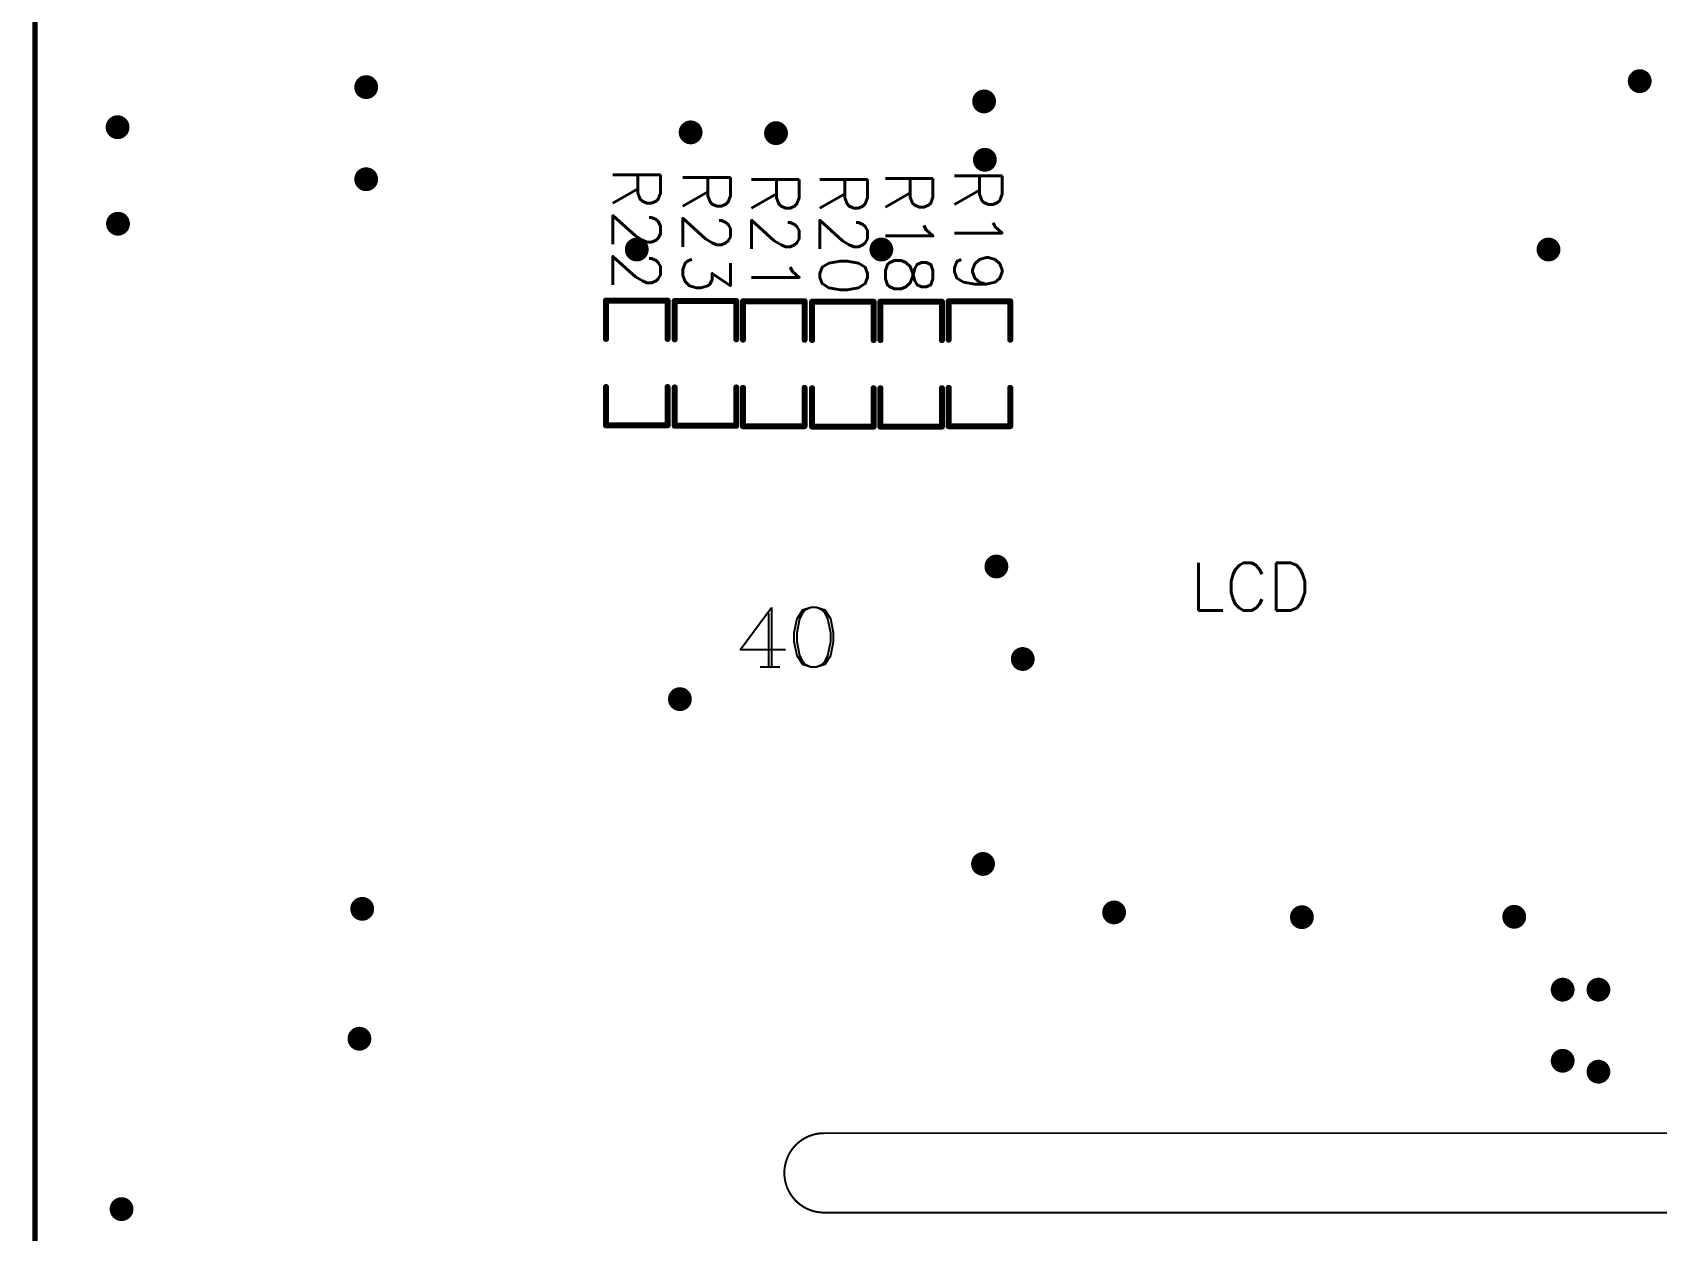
# Model space of a CAD drawing. Header units: millimetres. Extents: x 2086 to 2273, y 419 to 632.
# Drawn here: x 2210.28 to 2251.18, y 461.95 to 492.11 of the extents above; entities that cross this region are included whole.
import ezdxf

# ---------------------------------------------------------------- set-up
doc = ezdxf.new("R2010")
doc.units = ezdxf.units.MM
for name, color, linetype in [('BOTTOMOVERLAY', 54, 'Continuous'), ('KEEPOUTLAYER', 6, 'Continuous'), ('MULTILAYER', 9, 'Continuous'), ('ViaHoleLayer', 16, 'Continuous')]:
    doc.layers.add(name, color=color, linetype=linetype)
doc.styles.get("Standard").update_dxf_attribs({"font": 'txt', "bigfont": 'gbcbig.shx'})

# ---------------------------------------------------------------- blocks, each defined once
blk = doc.blocks.new('0603_B_2')
at = {"layer": 'BOTTOMOVERLAY', "const_width": 0.152}
for points in [[(0.19, 0.775), (-0.775, 0.775)], [(-0.775, -0.775), (-0.775, 0.775)], [(1.403, 0.775), (2.368, 0.775)], [(2.368, -0.775), (2.368, 0.775)], [(-0.775, -0.775), (0.19, -0.775)], [(2.368, -0.775), (1.403, -0.775)]]:
    blk.add_lwpolyline(points, dxfattribs=at)
at = {"layer": 'BOTTOMOVERLAY', "const_width": 0.0762}
for points in [[(-0.813, 0.775, 1), (-0.737, 0.775, 1)], [(-0.813, 0.775, 1), (-0.737, 0.775, 1)], [(0.152, 0.775, 1), (0.228, 0.775, 1)], [(1.365, 0.775, 1), (1.441, 0.775, 1)], [(2.33, 0.775, 1), (2.406, 0.775, 1)], [(2.33, 0.775, 1), (2.406, 0.775, 1)], [(-0.813, -0.775, 1), (-0.737, -0.775, 1)], [(-0.813, -0.775, 1), (-0.737, -0.775, 1)], [(0.152, -0.775, 1), (0.228, -0.775, 1)], [(1.365, -0.775, 1), (1.441, -0.775, 1)], [(2.33, -0.775, 1), (2.406, -0.775, 1)], [(2.33, -0.775, 1), (2.406, -0.775, 1)]]:
    blk.add_lwpolyline(points, format="xyb", close=True, dxfattribs=at)
blk = doc.blocks.new('0603_B_3')
at = {"layer": 'BOTTOMOVERLAY', "const_width": 0.152}
for points in [[(0.19, 0.775), (-0.775, 0.775)], [(-0.775, -0.775), (-0.775, 0.775)], [(1.403, 0.775), (2.368, 0.775)], [(2.368, -0.775), (2.368, 0.775)], [(-0.775, -0.775), (0.19, -0.775)], [(2.368, -0.775), (1.403, -0.775)]]:
    blk.add_lwpolyline(points, dxfattribs=at)
at = {"layer": 'BOTTOMOVERLAY', "const_width": 0.0762}
for points in [[(-0.813, 0.775, 1), (-0.737, 0.775, 1)], [(-0.813, 0.775, 1), (-0.737, 0.775, 1)], [(0.152, 0.775, 1), (0.228, 0.775, 1)], [(1.365, 0.775, 1), (1.441, 0.775, 1)], [(2.33, 0.775, 1), (2.406, 0.775, 1)], [(2.33, 0.775, 1), (2.406, 0.775, 1)], [(-0.813, -0.775, 1), (-0.737, -0.775, 1)], [(-0.813, -0.775, 1), (-0.737, -0.775, 1)], [(0.152, -0.775, 1), (0.228, -0.775, 1)], [(1.365, -0.775, 1), (1.441, -0.775, 1)], [(2.33, -0.775, 1), (2.406, -0.775, 1)], [(2.33, -0.775, 1), (2.406, -0.775, 1)]]:
    blk.add_lwpolyline(points, format="xyb", close=True, dxfattribs=at)
blk = doc.blocks.new('0603_B_4')
at = {"layer": 'BOTTOMOVERLAY', "const_width": 0.152}
for points in [[(0.19, 0.775), (-0.775, 0.775)], [(-0.775, -0.775), (-0.775, 0.775)], [(1.403, 0.775), (2.368, 0.775)], [(2.368, -0.775), (2.368, 0.775)], [(-0.775, -0.775), (0.19, -0.775)], [(2.368, -0.775), (1.403, -0.775)]]:
    blk.add_lwpolyline(points, dxfattribs=at)
at = {"layer": 'BOTTOMOVERLAY', "const_width": 0.0762}
for points in [[(-0.813, 0.775, 1), (-0.737, 0.775, 1)], [(-0.813, 0.775, 1), (-0.737, 0.775, 1)], [(0.152, 0.775, 1), (0.228, 0.775, 1)], [(1.365, 0.775, 1), (1.441, 0.775, 1)], [(2.33, 0.775, 1), (2.406, 0.775, 1)], [(2.33, 0.775, 1), (2.406, 0.775, 1)], [(-0.813, -0.775, 1), (-0.737, -0.775, 1)], [(-0.813, -0.775, 1), (-0.737, -0.775, 1)], [(0.152, -0.775, 1), (0.228, -0.775, 1)], [(1.365, -0.775, 1), (1.441, -0.775, 1)], [(2.33, -0.775, 1), (2.406, -0.775, 1)], [(2.33, -0.775, 1), (2.406, -0.775, 1)]]:
    blk.add_lwpolyline(points, format="xyb", close=True, dxfattribs=at)
blk = doc.blocks.new('0603_B_5')
at = {"layer": 'BOTTOMOVERLAY', "const_width": 0.152}
for points in [[(0.19, 0.775), (-0.775, 0.775)], [(-0.775, -0.775), (-0.775, 0.775)], [(1.403, 0.775), (2.368, 0.775)], [(2.368, -0.775), (2.368, 0.775)], [(-0.775, -0.775), (0.19, -0.775)], [(2.368, -0.775), (1.403, -0.775)]]:
    blk.add_lwpolyline(points, dxfattribs=at)
at = {"layer": 'BOTTOMOVERLAY', "const_width": 0.0762}
for points in [[(-0.813, 0.775, 1), (-0.737, 0.775, 1)], [(-0.813, 0.775, 1), (-0.737, 0.775, 1)], [(0.152, 0.775, 1), (0.228, 0.775, 1)], [(1.365, 0.775, 1), (1.441, 0.775, 1)], [(2.33, 0.775, 1), (2.406, 0.775, 1)], [(2.33, 0.775, 1), (2.406, 0.775, 1)], [(-0.813, -0.775, 1), (-0.737, -0.775, 1)], [(-0.813, -0.775, 1), (-0.737, -0.775, 1)], [(0.152, -0.775, 1), (0.228, -0.775, 1)], [(1.365, -0.775, 1), (1.441, -0.775, 1)], [(2.33, -0.775, 1), (2.406, -0.775, 1)], [(2.33, -0.775, 1), (2.406, -0.775, 1)]]:
    blk.add_lwpolyline(points, format="xyb", close=True, dxfattribs=at)
blk = doc.blocks.new('0603_B_6')
at = {"layer": 'BOTTOMOVERLAY', "const_width": 0.152}
for points in [[(0.19, 0.775), (-0.775, 0.775)], [(-0.775, -0.775), (-0.775, 0.775)], [(1.403, 0.775), (2.368, 0.775)], [(2.368, -0.775), (2.368, 0.775)], [(-0.775, -0.775), (0.19, -0.775)], [(2.368, -0.775), (1.403, -0.775)]]:
    blk.add_lwpolyline(points, dxfattribs=at)
at = {"layer": 'BOTTOMOVERLAY', "const_width": 0.0762}
for points in [[(-0.813, 0.775, 1), (-0.737, 0.775, 1)], [(-0.813, 0.775, 1), (-0.737, 0.775, 1)], [(0.152, 0.775, 1), (0.228, 0.775, 1)], [(1.365, 0.775, 1), (1.441, 0.775, 1)], [(2.33, 0.775, 1), (2.406, 0.775, 1)], [(2.33, 0.775, 1), (2.406, 0.775, 1)], [(-0.813, -0.775, 1), (-0.737, -0.775, 1)], [(-0.813, -0.775, 1), (-0.737, -0.775, 1)], [(0.152, -0.775, 1), (0.228, -0.775, 1)], [(1.365, -0.775, 1), (1.441, -0.775, 1)], [(2.33, -0.775, 1), (2.406, -0.775, 1)], [(2.33, -0.775, 1), (2.406, -0.775, 1)]]:
    blk.add_lwpolyline(points, format="xyb", close=True, dxfattribs=at)
blk = doc.blocks.new('0603_B_7')
at = {"layer": 'BOTTOMOVERLAY', "const_width": 0.152}
for points in [[(0.19, 0.775), (-0.775, 0.775)], [(-0.775, -0.775), (-0.775, 0.775)], [(1.403, 0.775), (2.368, 0.775)], [(2.368, -0.775), (2.368, 0.775)], [(-0.775, -0.775), (0.19, -0.775)], [(2.368, -0.775), (1.403, -0.775)]]:
    blk.add_lwpolyline(points, dxfattribs=at)
at = {"layer": 'BOTTOMOVERLAY', "const_width": 0.0762}
for points in [[(-0.813, 0.775, 1), (-0.737, 0.775, 1)], [(-0.813, 0.775, 1), (-0.737, 0.775, 1)], [(0.152, 0.775, 1), (0.228, 0.775, 1)], [(1.365, 0.775, 1), (1.441, 0.775, 1)], [(2.33, 0.775, 1), (2.406, 0.775, 1)], [(2.33, 0.775, 1), (2.406, 0.775, 1)], [(-0.813, -0.775, 1), (-0.737, -0.775, 1)], [(-0.813, -0.775, 1), (-0.737, -0.775, 1)], [(0.152, -0.775, 1), (0.228, -0.775, 1)], [(1.365, -0.775, 1), (1.441, -0.775, 1)], [(2.33, -0.775, 1), (2.406, -0.775, 1)], [(2.33, -0.775, 1), (2.406, -0.775, 1)]]:
    blk.add_lwpolyline(points, format="xyb", close=True, dxfattribs=at)

msp = doc.modelspace()

# ---------------------------------------------------------------- linework, layer by layer
at = {"layer": 'BOTTOMOVERLAY'}
for p, q in [((2228.1062, 476.5636), (2228.8918, 477.6347)), ((2228.8203, 477.4919), (2228.8203, 476.1351)), ((2228.8918, 477.6347), (2228.8918, 476.1351)), ((2229.5273, 477.3491), (2229.4559, 476.992)), ((2229.6702, 477.5633), (2229.5273, 477.3491)), ((2229.5988, 477.3491), (2229.5273, 476.992)), ((2229.6702, 477.4919), (2229.5988, 477.3491)), ((2229.8844, 477.6347), (2229.6702, 477.5633)), ((2229.7416, 477.5633), (2229.6702, 477.4919)), ((2229.8844, 477.6347), (2229.7416, 477.5633)), ((2230.0272, 477.6347), (2229.8844, 477.6347)), ((2230.2415, 477.5633), (2230.0272, 477.6347)), ((2230.1701, 477.5633), (2230.0272, 477.6347)), ((2230.2415, 477.4919), (2230.1701, 477.5633)), ((2230.3843, 477.3491), (2230.2415, 477.5633)), ((2230.3129, 477.3491), (2230.2415, 477.4919)), ((2230.3843, 476.992), (2230.3129, 477.3491)), ((2230.4557, 476.992), (2230.3843, 477.3491)), ((2229.4559, 476.992), (2229.4559, 476.7778)), ((2229.5273, 476.992), (2229.5273, 476.7778)), ((2230.3843, 476.7778), (2230.3843, 476.992)), ((2230.4557, 476.7778), (2230.4557, 476.992)), ((2229.2488, 476.5636), (2228.1062, 476.5636)), ((2229.4559, 476.7778), (2229.5273, 476.4207)), ((2229.5273, 476.7778), (2229.5988, 476.4207)), ((2230.3129, 476.4207), (2230.3843, 476.7778)), ((2230.3843, 476.4207), (2230.4557, 476.7778)), ((2228.6061, 476.1351), (2229.106, 476.1351)), ((2229.5273, 476.4207), (2229.6702, 476.2065)), ((2229.5988, 476.4207), (2229.6702, 476.2779)), ((2229.6702, 476.2779), (2229.7416, 476.2065)), ((2229.6702, 476.2065), (2229.8844, 476.1351)), ((2229.7416, 476.2065), (2229.8844, 476.1351)), ((2229.8844, 476.1351), (2230.0272, 476.1351)), ((2230.0272, 476.1351), (2230.2415, 476.2065)), ((2230.0272, 476.1351), (2230.1701, 476.2065)), ((2230.1701, 476.2065), (2230.2415, 476.2779)), ((2230.2415, 476.2065), (2230.3843, 476.4207)), ((2230.2415, 476.2779), (2230.3129, 476.4207))]:
    msp.add_line(p, q, dxfattribs=at)
at = {"layer": 'KEEPOUTLAYER'}
for points, const_width in [([(2210.3462, 433.1153), (2210.3462, 549.6153)], 0.127), ([(2252.7159, 464.3977), (2230.2161, 464.3977)], 0.05), ([(2252.7159, 462.3977), (2230.2161, 462.3977)], 0.05)]:
    msp.add_lwpolyline(points, dxfattribs=dict(at, const_width=const_width))
at = {"layer": 'KEEPOUTLAYER', "const_width": 0.05}
for points in [[(2230.2161, 464.3977, 0.4142136), (2229.2161, 463.3977)], [(2229.2161, 463.3977, 0.4142136), (2230.2161, 462.3977)]]:
    msp.add_lwpolyline(points, format="xyb", dxfattribs=at)
at = {"layer": 'KEEPOUTLAYER', "const_width": 0.025}
for points in [[(2230.2286, 464.3977, -1), (2230.2036, 464.3977, -1)], [(2230.2286, 464.3977, -1), (2230.2036, 464.3977, -1)], [(2229.2286, 463.3977, -1), (2229.2036, 463.3977, -1)], [(2229.2286, 463.3977, -1), (2229.2036, 463.3977, -1)], [(2230.2286, 462.3977, -1), (2230.2036, 462.3977, -1)], [(2230.2286, 462.3977, -1), (2230.2036, 462.3977, -1)]]:
    msp.add_lwpolyline(points, format="xyb", close=True, dxfattribs=at)
at = {"layer": 'MULTILAYER', "const_width": 0.3}
for points in [[(2250.9062, 490.8853, -1), (2250.6062, 490.8853, -1)], [(2218.8362, 490.7353, -1), (2218.5362, 490.7353, -1)], [(2234.3962, 490.3753, -1), (2234.0962, 490.3753, -1)], [(2212.5762, 489.7253, -1), (2212.2762, 489.7253, -1)], [(2227.0062, 489.5953, -1), (2226.7062, 489.5953, -1)], [(2229.1562, 489.5753, -1), (2228.8562, 489.5753, -1)], [(2234.4162, 488.9053, -1), (2234.1162, 488.9053, -1)], [(2218.8362, 488.4153, -1), (2218.5362, 488.4153, -1)], [(2212.5862, 487.2953, -1), (2212.2862, 487.2953, -1)], [(2225.6496, 486.6458, -1), (2225.3496, 486.6458, -1)], [(2231.8096, 486.6458, -1), (2231.5096, 486.6458, -1)], [(2248.6096, 486.6458, -1), (2248.3096, 486.6458, -1)], [(2234.7062, 478.6653, -1), (2234.4062, 478.6653, -1)], [(2235.3696, 476.3358, -1), (2235.0696, 476.3358, -1)], [(2226.7362, 475.3253, -1), (2226.4362, 475.3253, -1)], [(2234.3696, 471.1758, -1), (2234.0696, 471.1758, -1)], [(2218.7362, 470.0453, -1), (2218.4362, 470.0453, -1)], [(2237.6696, 469.9558, -1), (2237.3696, 469.9558, -1)], [(2242.3996, 469.8358, -1), (2242.0996, 469.8358, -1)], [(2247.7462, 469.8451, -1), (2247.4462, 469.8451, -1)], [(2248.9662, 468.0105, -1), (2248.6662, 468.0105, -1)], [(2249.8662, 468.0105, -1), (2249.5662, 468.0105, -1)], [(2218.6662, 466.7753, -1), (2218.3662, 466.7753, -1)], [(2248.9662, 466.2205, -1), (2248.6662, 466.2205, -1)], [(2249.8662, 465.9453, -1), (2249.5662, 465.9453, -1)], [(2212.6762, 462.4853, -1), (2212.3762, 462.4853, -1)]]:
    msp.add_lwpolyline(points, format="xyb", close=True, dxfattribs=at)
at = {"layer": 'ViaHoleLayer', "const_width": 0.15}
for points in [[(2218.7612, 490.7353, -1), (2218.6112, 490.7353, -1)], [(2250.8312, 490.8853, -1), (2250.6812, 490.8853, -1)], [(2234.3212, 490.3753, -1), (2234.1712, 490.3753, -1)], [(2212.5012, 489.7253, -1), (2212.3512, 489.7253, -1)], [(2226.9312, 489.5953, -1), (2226.7812, 489.5953, -1)], [(2229.0812, 489.5753, -1), (2228.9312, 489.5753, -1)], [(2234.3412, 488.9053, -1), (2234.1912, 488.9053, -1)], [(2218.7612, 488.4153, -1), (2218.6112, 488.4153, -1)], [(2212.5112, 487.2953, -1), (2212.3612, 487.2953, -1)], [(2225.5746, 486.6458, -1), (2225.4246, 486.6458, -1)], [(2231.7346, 486.6458, -1), (2231.5846, 486.6458, -1)], [(2248.5346, 486.6458, -1), (2248.3846, 486.6458, -1)], [(2234.6312, 478.6653, -1), (2234.4812, 478.6653, -1)], [(2235.2946, 476.3358, -1), (2235.1446, 476.3358, -1)], [(2226.6612, 475.3253, -1), (2226.5112, 475.3253, -1)], [(2234.2946, 471.1758, -1), (2234.1446, 471.1758, -1)], [(2218.6612, 470.0453, -1), (2218.5112, 470.0453, -1)], [(2237.5946, 469.9558, -1), (2237.4446, 469.9558, -1)], [(2242.3246, 469.8358, -1), (2242.1746, 469.8358, -1)], [(2247.6712, 469.8451, -1), (2247.5212, 469.8451, -1)], [(2248.8912, 468.0105, -1), (2248.7412, 468.0105, -1)], [(2249.7912, 468.0105, -1), (2249.6412, 468.0105, -1)], [(2218.5912, 466.7753, -1), (2218.4412, 466.7753, -1)], [(2248.8912, 466.2205, -1), (2248.7412, 466.2205, -1)], [(2249.7912, 465.9453, -1), (2249.6412, 465.9453, -1)], [(2212.6012, 462.4853, -1), (2212.4512, 462.4853, -1)]]:
    msp.add_lwpolyline(points, format="xyb", close=True, dxfattribs=at)

# ---------------------------------------------------------------- block references
at = {"xscale": -1, "rotation": 90}
for name, p in [('0603_B_3', (2225.4996, 484.5858)), ('0603_B_2', (2227.2296, 484.5758)), ('0603_B_4', (2228.9496, 484.5658)), ('0603_B_5', (2230.6896, 484.5558)), ('0603_B_7', (2232.4096, 484.5558)), ('0603_B_6', (2234.1296, 484.5658))]:
    msp.add_blockref(name, p, dxfattribs=at)

# ---------------------------------------------------------------- texts
at = {"layer": 'BOTTOMOVERLAY'}
for s, p in [('R22', (2224.8996, 488.7358)), ('R23', (2226.6596, 488.6658)), ('R21', (2228.3896, 488.6158)), ('R20', (2230.1096, 488.6158)), ('R18', (2231.7596, 488.6358)), ('R19', (2233.4996, 488.7058))]:
    msp.add_text(s, height=1.2, rotation=270, dxfattribs=at).set_placement(p)
msp.add_text('LCD', height=1.2, dxfattribs=at).set_placement((2239.4396, 477.5558))

doc.saveas('drawing.dxf')
